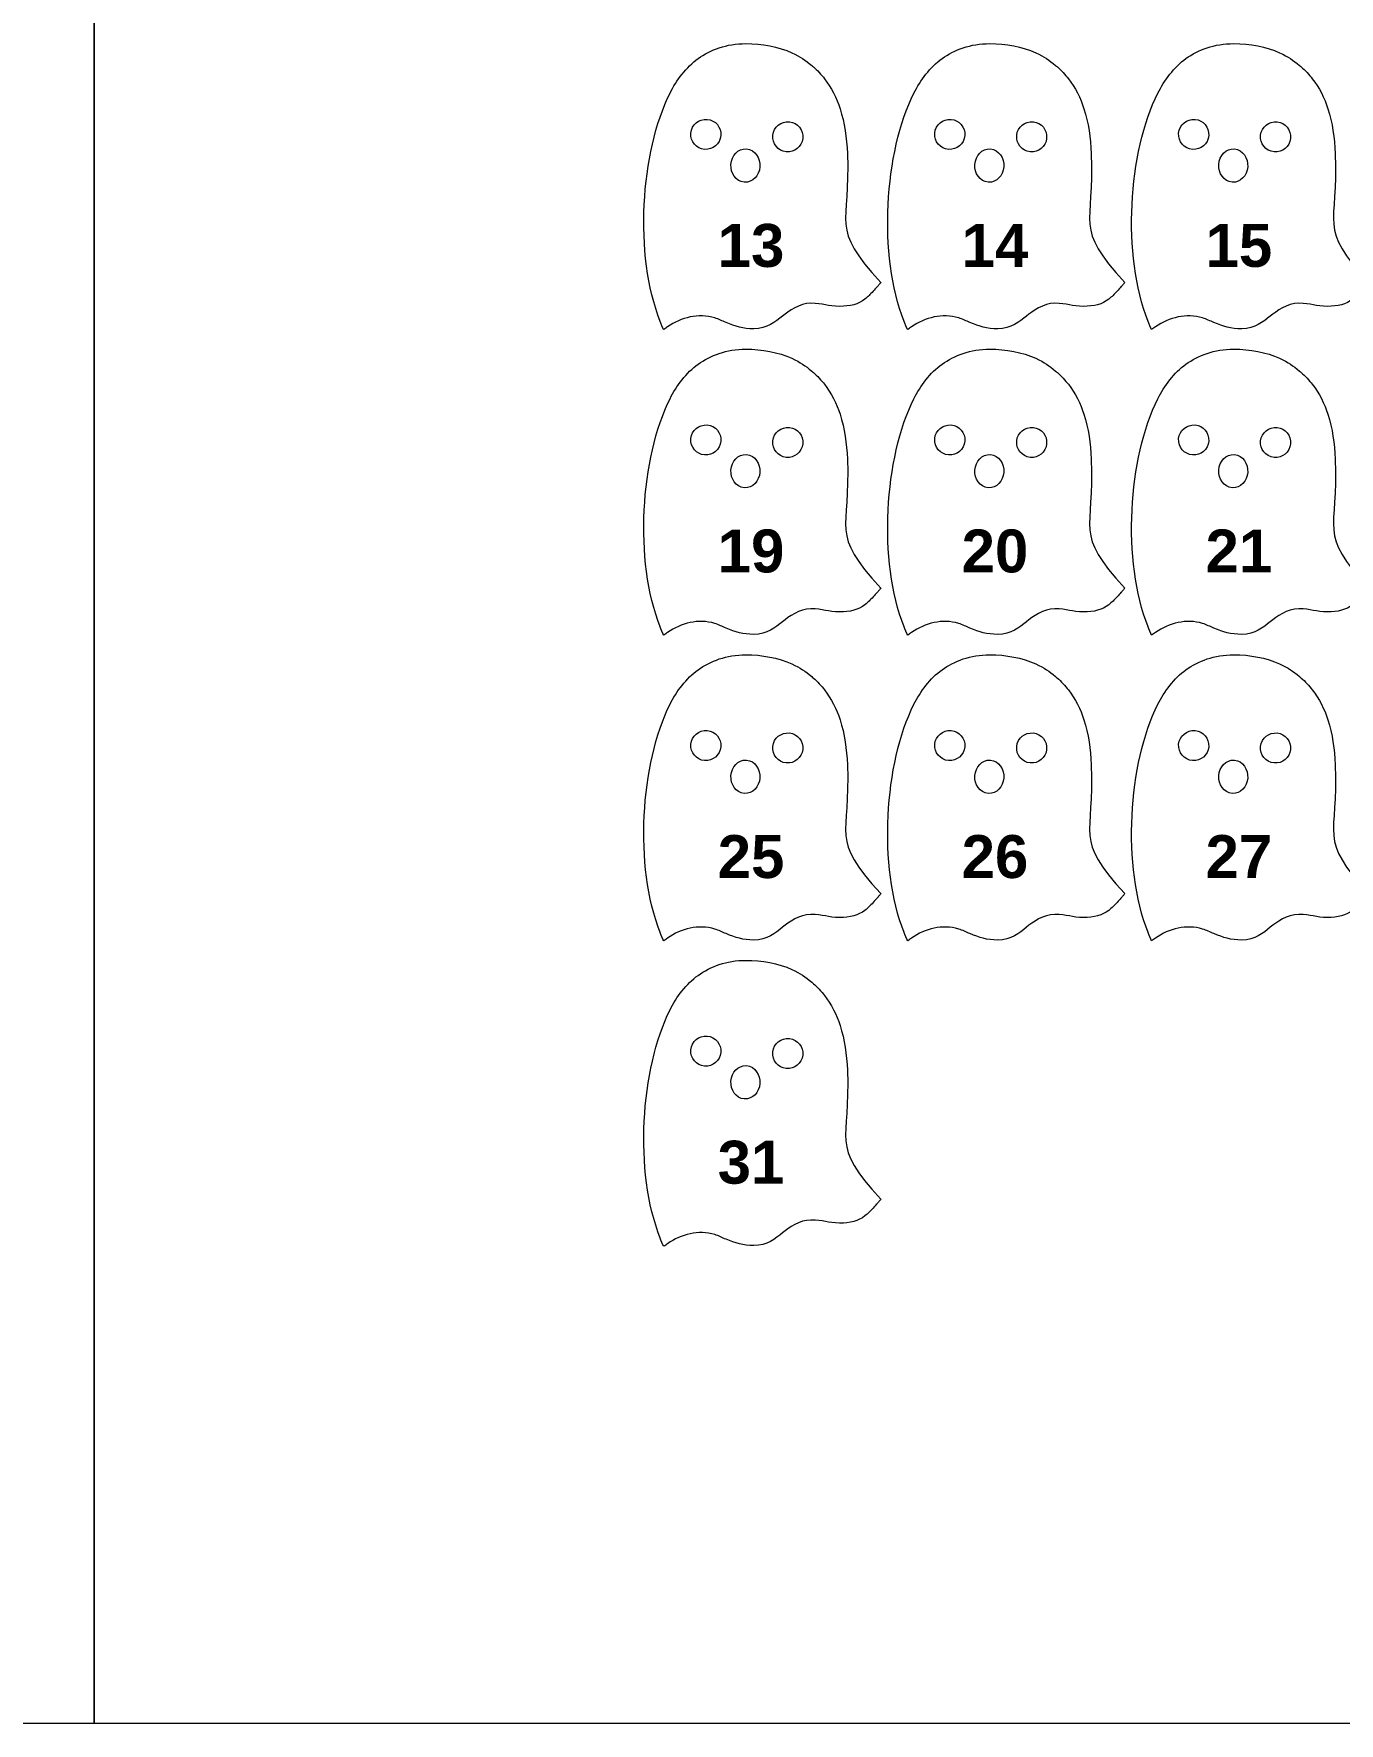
# Model space of a CAD drawing. Header units: millimetres. Extents: x -1046 to 698, y 452 to 943.
# Drawn here: x 340.7 to 516.2, y 452.1 to 679.1 of the extents above; entities that cross this region are included whole.
import ezdxf

# ---------------------------------------------------------------- set-up
doc = ezdxf.new("R2010")
doc.units = ezdxf.units.MM
doc.header["$MEASUREMENT"] = 0
doc.layers.add('Camada 1', color=7, linetype='Continuous')
doc.styles.add('0', font='arialbd.ttf', dxfattribs={"height": 1})

msp = doc.modelspace()

# ---------------------------------------------------------------- linework, layer by layer
at = {"layer": 'Camada 1', "color": 142, "lineweight": 20}
for points in [[(0, 452.12), (348.8268, 452.12), (348.8268, 833.12), (0, 833.12), (0, 452.12)], [(348.8268, 452.12), (697.6536, 452.12), (697.6536, 833.12), (348.8268, 833.12), (348.8268, 452.12)]]:
    msp.add_lwpolyline(points, close=True, dxfattribs=at)
at = {"layer": 'Camada 1', "color": 250, "lineweight": 9}
for points, knots in [([(424.9011, 640.491), (424.9939, 640.2563), (425.2682, 639.5442), (425.3871, 639.3932), (425.3871, 639.3932), (425.4835, 639.4406), (425.5435, 639.5011), (425.6379, 639.5674), (425.6379, 639.5674), (425.7252, 639.6284), (425.8039, 639.686), (425.8969, 639.7496), (425.8969, 639.7496), (427.7401, 641.0127), (430.0219, 641.6435), (432.2409, 640.9627), (432.2409, 640.9627), (432.7647, 640.802), (433.2489, 640.5412), (433.7459, 640.3437), (433.7459, 640.3437), (435.0417, 639.8287), (435.9948, 639.4885), (437.4961, 639.4885), (437.4961, 639.4885), (439.2522, 639.4885), (440.3878, 640.439), (441.3304, 641.1971), (441.3304, 641.1971), (442.1696, 641.8719), (443.5892, 642.9289), (445.164, 642.9289), (445.164, 642.9289), (446.7726, 642.9289), (447.4672, 642.5096), (448.9981, 642.5096), (448.9981, 642.5096), (450.4005, 642.5096), (451.5412, 642.7904), (452.4036, 643.475), (452.4036, 643.475), (452.6217, 643.6482), (452.7871, 643.8049), (452.9779, 643.9764), (452.9779, 643.9764), (453.2573, 644.2277), (453.7719, 644.8246), (454.0456, 645.1149), (454.0456, 645.1149), (454.1241, 645.1981), (454.2279, 645.3218), (454.2989, 645.4144), (454.2989, 645.4144), (454.3856, 645.5277), (454.4761, 645.5986), (454.5548, 645.7224), (454.5548, 645.7224), (447.5673, 653.2834), (450.5187, 653.261), (450.0509, 663.048), (450.0509, 663.048), (449.9499, 665.1622), (449.6828, 667.1646), (449.0742, 669.0725), (449.0742, 669.0725), (448.6283, 670.4709), (447.8828, 671.9683), (446.9775, 673.1002), (446.9775, 673.1002), (446.5967, 673.5763), (445.9527, 674.316), (445.4972, 674.682), (445.4972, 674.682), (445.4138, 674.749), (445.3458, 674.818), (445.2605, 674.887), (445.2605, 674.887), (444.3502, 675.6241), (443.794, 676.0379), (442.5855, 676.5974), (442.5855, 676.5974), (440.8032, 677.4226), (438.5683, 677.8201), (436.403, 677.8201), (436.403, 677.8201), (433.7905, 677.8201), (431.6676, 676.9866), (429.9941, 675.8029), (429.9941, 675.8029), (428.4169, 674.6874), (427.0745, 672.8677), (426.2192, 671.1651), (426.2192, 671.1651), (422.2538, 663.2717), (421.3825, 649.3962), (424.9011, 640.491)], [0, 0, 0, 0, 0.04, 0.04, 0.04, 0.04, 0.08, 0.08, 0.08, 0.08, 0.12, 0.12, 0.12, 0.12, 0.16, 0.16, 0.16, 0.16, 0.2, 0.2, 0.2, 0.2, 0.24, 0.24, 0.24, 0.24, 0.28, 0.28, 0.28, 0.28, 0.32, 0.32, 0.32, 0.32, 0.36, 0.36, 0.36, 0.36, 0.4, 0.4, 0.4, 0.4, 0.44, 0.44, 0.44, 0.44, 0.48, 0.48, 0.48, 0.48, 0.52, 0.52, 0.52, 0.52, 0.56, 0.56, 0.56, 0.56, 0.6, 0.6, 0.6, 0.6, 0.64, 0.64, 0.64, 0.64, 0.68, 0.68, 0.68, 0.68, 0.72, 0.72, 0.72, 0.72, 0.76, 0.76, 0.76, 0.76, 0.8, 0.8, 0.8, 0.8, 0.84, 0.84, 0.84, 0.84, 0.88, 0.88, 0.88, 0.88, 0.92, 0.92, 0.92, 0.92, 1, 1, 1, 1]), ([(457.6808, 640.491), (457.7736, 640.2563), (458.0479, 639.5442), (458.1668, 639.3932), (458.1668, 639.3932), (458.2632, 639.4406), (458.3232, 639.5011), (458.4176, 639.5674), (458.4176, 639.5674), (458.5049, 639.6284), (458.5836, 639.686), (458.6766, 639.7496), (458.6766, 639.7496), (460.5198, 641.0127), (462.8016, 641.6435), (465.0206, 640.9627), (465.0206, 640.9627), (465.5444, 640.802), (466.0286, 640.5412), (466.5256, 640.3437), (466.5256, 640.3437), (467.8214, 639.8287), (468.7745, 639.4885), (470.2758, 639.4885), (470.2758, 639.4885), (472.0319, 639.4885), (473.1675, 640.439), (474.1101, 641.1971), (474.1101, 641.1971), (474.9493, 641.8719), (476.3689, 642.9289), (477.9437, 642.9289), (477.9437, 642.9289), (479.5523, 642.9289), (480.2469, 642.5096), (481.7778, 642.5096), (481.7778, 642.5096), (483.1802, 642.5096), (484.3209, 642.7904), (485.1833, 643.475), (485.1833, 643.475), (485.4014, 643.6482), (485.5668, 643.8049), (485.7576, 643.9764), (485.7576, 643.9764), (486.037, 644.2277), (486.5516, 644.8246), (486.8253, 645.1149), (486.8253, 645.1149), (486.9038, 645.1981), (487.0076, 645.3218), (487.0786, 645.4144), (487.0786, 645.4144), (487.1653, 645.5277), (487.2558, 645.5986), (487.3345, 645.7224), (487.3345, 645.7224), (480.347, 653.2834), (483.2984, 653.261), (482.8306, 663.048), (482.8306, 663.048), (482.7296, 665.1622), (482.4625, 667.1646), (481.8539, 669.0725), (481.8539, 669.0725), (481.408, 670.4709), (480.6625, 671.9683), (479.7572, 673.1002), (479.7572, 673.1002), (479.3764, 673.5763), (478.7324, 674.316), (478.2769, 674.682), (478.2769, 674.682), (478.1935, 674.749), (478.1255, 674.818), (478.0402, 674.887), (478.0402, 674.887), (477.1299, 675.6241), (476.5737, 676.0379), (475.3652, 676.5974), (475.3652, 676.5974), (473.5829, 677.4226), (471.348, 677.8201), (469.1827, 677.8201), (469.1827, 677.8201), (466.5702, 677.8201), (464.4473, 676.9866), (462.7738, 675.8029), (462.7738, 675.8029), (461.1966, 674.6874), (459.8542, 672.8677), (458.9989, 671.1651), (458.9989, 671.1651), (455.0335, 663.2717), (454.1622, 649.3962), (457.6808, 640.491)], [0, 0, 0, 0, 0.04, 0.04, 0.04, 0.04, 0.08, 0.08, 0.08, 0.08, 0.12, 0.12, 0.12, 0.12, 0.16, 0.16, 0.16, 0.16, 0.2, 0.2, 0.2, 0.2, 0.24, 0.24, 0.24, 0.24, 0.28, 0.28, 0.28, 0.28, 0.32, 0.32, 0.32, 0.32, 0.36, 0.36, 0.36, 0.36, 0.4, 0.4, 0.4, 0.4, 0.44, 0.44, 0.44, 0.44, 0.48, 0.48, 0.48, 0.48, 0.52, 0.52, 0.52, 0.52, 0.56, 0.56, 0.56, 0.56, 0.6, 0.6, 0.6, 0.6, 0.64, 0.64, 0.64, 0.64, 0.68, 0.68, 0.68, 0.68, 0.72, 0.72, 0.72, 0.72, 0.76, 0.76, 0.76, 0.76, 0.8, 0.8, 0.8, 0.8, 0.84, 0.84, 0.84, 0.84, 0.88, 0.88, 0.88, 0.88, 0.92, 0.92, 0.92, 0.92, 1, 1, 1, 1]), ([(490.4605, 640.491), (490.5533, 640.2563), (490.8276, 639.5442), (490.9465, 639.3932), (490.9465, 639.3932), (491.0429, 639.4406), (491.1029, 639.5011), (491.1973, 639.5674), (491.1973, 639.5674), (491.2846, 639.6284), (491.3633, 639.686), (491.4563, 639.7496), (491.4563, 639.7496), (493.2995, 641.0127), (495.5813, 641.6435), (497.8003, 640.9627), (497.8003, 640.9627), (498.3241, 640.802), (498.8083, 640.5412), (499.3053, 640.3437), (499.3053, 640.3437), (500.6011, 639.8287), (501.5542, 639.4885), (503.0555, 639.4885), (503.0555, 639.4885), (504.8116, 639.4885), (505.9472, 640.439), (506.8898, 641.1971), (506.8898, 641.1971), (507.729, 641.8719), (509.1486, 642.9289), (510.7234, 642.9289), (510.7234, 642.9289), (512.332, 642.9289), (513.0266, 642.5096), (514.5575, 642.5096), (514.5575, 642.5096), (515.9599, 642.5096), (517.1006, 642.7904), (517.963, 643.475), (517.963, 643.475), (518.1811, 643.6482), (518.3465, 643.8049), (518.5373, 643.9764), (518.5373, 643.9764), (518.8167, 644.2277), (519.3313, 644.8246), (519.605, 645.1149), (519.605, 645.1149), (519.6835, 645.1981), (519.7873, 645.3218), (519.8583, 645.4144), (519.8583, 645.4144), (519.945, 645.5277), (520.0355, 645.5986), (520.1142, 645.7224), (520.1142, 645.7224), (513.1267, 653.2834), (516.0781, 653.261), (515.6103, 663.048), (515.6103, 663.048), (515.5093, 665.1622), (515.2422, 667.1646), (514.6336, 669.0725), (514.6336, 669.0725), (514.1877, 670.4709), (513.4422, 671.9683), (512.5369, 673.1002), (512.5369, 673.1002), (512.1561, 673.5763), (511.5121, 674.316), (511.0566, 674.682), (511.0566, 674.682), (510.9732, 674.749), (510.9052, 674.818), (510.8199, 674.887), (510.8199, 674.887), (509.9096, 675.6241), (509.3534, 676.0379), (508.1449, 676.5974), (508.1449, 676.5974), (506.3626, 677.4226), (504.1277, 677.8201), (501.9624, 677.8201), (501.9624, 677.8201), (499.3499, 677.8201), (497.227, 676.9866), (495.5535, 675.8029), (495.5535, 675.8029), (493.9763, 674.6874), (492.6339, 672.8677), (491.7786, 671.1651), (491.7786, 671.1651), (487.8132, 663.2717), (486.9419, 649.3962), (490.4605, 640.491)], [0, 0, 0, 0, 0.04, 0.04, 0.04, 0.04, 0.08, 0.08, 0.08, 0.08, 0.12, 0.12, 0.12, 0.12, 0.16, 0.16, 0.16, 0.16, 0.2, 0.2, 0.2, 0.2, 0.24, 0.24, 0.24, 0.24, 0.28, 0.28, 0.28, 0.28, 0.32, 0.32, 0.32, 0.32, 0.36, 0.36, 0.36, 0.36, 0.4, 0.4, 0.4, 0.4, 0.44, 0.44, 0.44, 0.44, 0.48, 0.48, 0.48, 0.48, 0.52, 0.52, 0.52, 0.52, 0.56, 0.56, 0.56, 0.56, 0.6, 0.6, 0.6, 0.6, 0.64, 0.64, 0.64, 0.64, 0.68, 0.68, 0.68, 0.68, 0.72, 0.72, 0.72, 0.72, 0.76, 0.76, 0.76, 0.76, 0.8, 0.8, 0.8, 0.8, 0.84, 0.84, 0.84, 0.84, 0.88, 0.88, 0.88, 0.88, 0.92, 0.92, 0.92, 0.92, 1, 1, 1, 1]), ([(430.7949, 667.6292), (429.7546, 667.4908), (428.8651, 666.5802), (429.0283, 665.3583), (429.0283, 665.3583), (429.1652, 664.3331), (430.1117, 663.4571), (431.3021, 663.6195), (431.3021, 663.6195), (432.323, 663.7588), (433.1941, 664.6868), (433.039, 665.8901), (433.039, 665.8901), (432.9084, 666.9027), (431.9748, 667.7862), (430.7949, 667.6292)], [0, 0, 0, 0, 0.2, 0.2, 0.2, 0.2, 0.4, 0.4, 0.4, 0.4, 0.6, 0.6, 0.6, 0.6, 1, 1, 1, 1]), ([(463.5746, 667.6292), (462.5343, 667.4908), (461.6448, 666.5802), (461.808, 665.3583), (461.808, 665.3583), (461.9449, 664.3331), (462.8914, 663.4571), (464.0818, 663.6195), (464.0818, 663.6195), (465.1027, 663.7588), (465.9738, 664.6868), (465.8187, 665.8901), (465.8187, 665.8901), (465.6881, 666.9027), (464.7545, 667.7862), (463.5746, 667.6292)], [0, 0, 0, 0, 0.2, 0.2, 0.2, 0.2, 0.4, 0.4, 0.4, 0.4, 0.6, 0.6, 0.6, 0.6, 1, 1, 1, 1]), ([(496.3543, 667.6292), (495.314, 667.4908), (494.4245, 666.5802), (494.5877, 665.3583), (494.5877, 665.3583), (494.7246, 664.3331), (495.6711, 663.4571), (496.8615, 663.6195), (496.8615, 663.6195), (497.8824, 663.7588), (498.7535, 664.6868), (498.5984, 665.8901), (498.5984, 665.8901), (498.4678, 666.9027), (497.5342, 667.7862), (496.3543, 667.6292)], [0, 0, 0, 0, 0.2, 0.2, 0.2, 0.2, 0.4, 0.4, 0.4, 0.4, 0.6, 0.6, 0.6, 0.6, 1, 1, 1, 1]), ([(441.8393, 667.3063), (440.78, 667.1908), (439.9021, 666.2784), (440.0306, 665.0707), (440.0306, 665.0707), (440.1409, 664.0337), (441.078, 663.1561), (442.2674, 663.2863), (442.2674, 663.2863), (443.2935, 663.3985), (444.1811, 664.332), (444.052, 665.5131), (444.052, 665.5131), (443.9385, 666.5488), (443.01, 667.4338), (441.8393, 667.3063)], [0, 0, 0, 0, 0.2, 0.2, 0.2, 0.2, 0.4, 0.4, 0.4, 0.4, 0.6, 0.6, 0.6, 0.6, 1, 1, 1, 1]), ([(474.619, 667.3063), (473.5597, 667.1908), (472.6818, 666.2784), (472.8103, 665.0707), (472.8103, 665.0707), (472.9206, 664.0337), (473.8577, 663.1561), (475.0471, 663.2863), (475.0471, 663.2863), (476.0732, 663.3985), (476.9608, 664.332), (476.8317, 665.5131), (476.8317, 665.5131), (476.7182, 666.5488), (475.7897, 667.4338), (474.619, 667.3063)], [0, 0, 0, 0, 0.2, 0.2, 0.2, 0.2, 0.4, 0.4, 0.4, 0.4, 0.6, 0.6, 0.6, 0.6, 1, 1, 1, 1]), ([(507.3987, 667.3063), (506.3394, 667.1908), (505.4615, 666.2784), (505.59, 665.0707), (505.59, 665.0707), (505.7003, 664.0337), (506.6374, 663.1561), (507.8268, 663.2863), (507.8268, 663.2863), (508.8529, 663.3985), (509.7405, 664.332), (509.6114, 665.5131), (509.6114, 665.5131), (509.4979, 666.5488), (508.5694, 667.4338), (507.3987, 667.3063)], [0, 0, 0, 0, 0.2, 0.2, 0.2, 0.2, 0.4, 0.4, 0.4, 0.4, 0.6, 0.6, 0.6, 0.6, 1, 1, 1, 1]), ([(436.0642, 663.6416), (435.038, 663.4481), (434.281, 662.3811), (434.4235, 661.1184), (434.4235, 661.1184), (434.5446, 660.0467), (435.4221, 659.0014), (436.6456, 659.219), (436.6456, 659.219), (437.6558, 659.3987), (438.4103, 660.4776), (438.2836, 661.7066), (438.2836, 661.7066), (438.1732, 662.7767), (437.3033, 663.8752), (436.0642, 663.6416)], [0, 0, 0, 0, 0.2, 0.2, 0.2, 0.2, 0.4, 0.4, 0.4, 0.4, 0.6, 0.6, 0.6, 0.6, 1, 1, 1, 1]), ([(468.8439, 663.6416), (467.8177, 663.4481), (467.0607, 662.3811), (467.2032, 661.1184), (467.2032, 661.1184), (467.3243, 660.0467), (468.2018, 659.0014), (469.4253, 659.219), (469.4253, 659.219), (470.4355, 659.3987), (471.19, 660.4776), (471.0633, 661.7066), (471.0633, 661.7066), (470.9529, 662.7767), (470.083, 663.8752), (468.8439, 663.6416)], [0, 0, 0, 0, 0.2, 0.2, 0.2, 0.2, 0.4, 0.4, 0.4, 0.4, 0.6, 0.6, 0.6, 0.6, 1, 1, 1, 1]), ([(501.6236, 663.6416), (500.5974, 663.4481), (499.8404, 662.3811), (499.9829, 661.1184), (499.9829, 661.1184), (500.104, 660.0467), (500.9815, 659.0014), (502.205, 659.219), (502.205, 659.219), (503.2152, 659.3987), (503.9697, 660.4776), (503.843, 661.7066), (503.843, 661.7066), (503.7326, 662.7767), (502.8627, 663.8752), (501.6236, 663.6416)], [0, 0, 0, 0, 0.2, 0.2, 0.2, 0.2, 0.4, 0.4, 0.4, 0.4, 0.6, 0.6, 0.6, 0.6, 1, 1, 1, 1]), ([(424.9011, 599.4276), (424.9939, 599.1929), (425.2682, 598.4808), (425.3871, 598.3298), (425.3871, 598.3298), (425.4835, 598.3772), (425.5435, 598.4377), (425.6379, 598.504), (425.6379, 598.504), (425.7252, 598.565), (425.8039, 598.6226), (425.8969, 598.6862), (425.8969, 598.6862), (427.7401, 599.9493), (430.0219, 600.5801), (432.2409, 599.8993), (432.2409, 599.8993), (432.7647, 599.7386), (433.2489, 599.4778), (433.7459, 599.2803), (433.7459, 599.2803), (435.0417, 598.7653), (435.9948, 598.4251), (437.4961, 598.4251), (437.4961, 598.4251), (439.2522, 598.4251), (440.3878, 599.3756), (441.3304, 600.1337), (441.3304, 600.1337), (442.1696, 600.8085), (443.5892, 601.8655), (445.164, 601.8655), (445.164, 601.8655), (446.7726, 601.8655), (447.4672, 601.4462), (448.9981, 601.4462), (448.9981, 601.4462), (450.4005, 601.4462), (451.5412, 601.727), (452.4036, 602.4116), (452.4036, 602.4116), (452.6217, 602.5848), (452.7871, 602.7415), (452.9779, 602.913), (452.9779, 602.913), (453.2573, 603.1643), (453.7719, 603.7612), (454.0456, 604.0515), (454.0456, 604.0515), (454.1241, 604.1347), (454.2279, 604.2584), (454.2989, 604.351), (454.2989, 604.351), (454.3856, 604.4643), (454.4761, 604.5352), (454.5548, 604.659), (454.5548, 604.659), (447.5673, 612.22), (450.5187, 612.1976), (450.0509, 621.9846), (450.0509, 621.9846), (449.9499, 624.0988), (449.6828, 626.1012), (449.0742, 628.0091), (449.0742, 628.0091), (448.6283, 629.4075), (447.8828, 630.9049), (446.9775, 632.0368), (446.9775, 632.0368), (446.5967, 632.5129), (445.9527, 633.2526), (445.4972, 633.6186), (445.4972, 633.6186), (445.4138, 633.6856), (445.3458, 633.7546), (445.2605, 633.8236), (445.2605, 633.8236), (444.3502, 634.5607), (443.794, 634.9745), (442.5855, 635.534), (442.5855, 635.534), (440.8032, 636.3592), (438.5683, 636.7567), (436.403, 636.7567), (436.403, 636.7567), (433.7905, 636.7567), (431.6676, 635.9232), (429.9941, 634.7395), (429.9941, 634.7395), (428.4169, 633.624), (427.0745, 631.8043), (426.2192, 630.1017), (426.2192, 630.1017), (422.2538, 622.2083), (421.3825, 608.3328), (424.9011, 599.4276)], [0, 0, 0, 0, 0.04, 0.04, 0.04, 0.04, 0.08, 0.08, 0.08, 0.08, 0.12, 0.12, 0.12, 0.12, 0.16, 0.16, 0.16, 0.16, 0.2, 0.2, 0.2, 0.2, 0.24, 0.24, 0.24, 0.24, 0.28, 0.28, 0.28, 0.28, 0.32, 0.32, 0.32, 0.32, 0.36, 0.36, 0.36, 0.36, 0.4, 0.4, 0.4, 0.4, 0.44, 0.44, 0.44, 0.44, 0.48, 0.48, 0.48, 0.48, 0.52, 0.52, 0.52, 0.52, 0.56, 0.56, 0.56, 0.56, 0.6, 0.6, 0.6, 0.6, 0.64, 0.64, 0.64, 0.64, 0.68, 0.68, 0.68, 0.68, 0.72, 0.72, 0.72, 0.72, 0.76, 0.76, 0.76, 0.76, 0.8, 0.8, 0.8, 0.8, 0.84, 0.84, 0.84, 0.84, 0.88, 0.88, 0.88, 0.88, 0.92, 0.92, 0.92, 0.92, 1, 1, 1, 1]), ([(457.6808, 599.4276), (457.7736, 599.1929), (458.0479, 598.4808), (458.1668, 598.3298), (458.1668, 598.3298), (458.2632, 598.3772), (458.3232, 598.4377), (458.4176, 598.504), (458.4176, 598.504), (458.5049, 598.565), (458.5836, 598.6226), (458.6766, 598.6862), (458.6766, 598.6862), (460.5198, 599.9493), (462.8016, 600.5801), (465.0206, 599.8993), (465.0206, 599.8993), (465.5444, 599.7386), (466.0286, 599.4778), (466.5256, 599.2803), (466.5256, 599.2803), (467.8214, 598.7653), (468.7745, 598.4251), (470.2758, 598.4251), (470.2758, 598.4251), (472.0319, 598.4251), (473.1675, 599.3756), (474.1101, 600.1337), (474.1101, 600.1337), (474.9493, 600.8085), (476.3689, 601.8655), (477.9437, 601.8655), (477.9437, 601.8655), (479.5523, 601.8655), (480.2469, 601.4462), (481.7778, 601.4462), (481.7778, 601.4462), (483.1802, 601.4462), (484.3209, 601.727), (485.1833, 602.4116), (485.1833, 602.4116), (485.4014, 602.5848), (485.5668, 602.7415), (485.7576, 602.913), (485.7576, 602.913), (486.037, 603.1643), (486.5516, 603.7612), (486.8253, 604.0515), (486.8253, 604.0515), (486.9038, 604.1347), (487.0076, 604.2584), (487.0786, 604.351), (487.0786, 604.351), (487.1653, 604.4643), (487.2558, 604.5352), (487.3345, 604.659), (487.3345, 604.659), (480.347, 612.22), (483.2984, 612.1976), (482.8306, 621.9846), (482.8306, 621.9846), (482.7296, 624.0988), (482.4625, 626.1012), (481.8539, 628.0091), (481.8539, 628.0091), (481.408, 629.4075), (480.6625, 630.9049), (479.7572, 632.0368), (479.7572, 632.0368), (479.3764, 632.5129), (478.7324, 633.2526), (478.2769, 633.6186), (478.2769, 633.6186), (478.1935, 633.6856), (478.1255, 633.7546), (478.0402, 633.8236), (478.0402, 633.8236), (477.1299, 634.5607), (476.5737, 634.9745), (475.3652, 635.534), (475.3652, 635.534), (473.5829, 636.3592), (471.348, 636.7567), (469.1827, 636.7567), (469.1827, 636.7567), (466.5702, 636.7567), (464.4473, 635.9232), (462.7738, 634.7395), (462.7738, 634.7395), (461.1966, 633.624), (459.8542, 631.8043), (458.9989, 630.1017), (458.9989, 630.1017), (455.0335, 622.2083), (454.1622, 608.3328), (457.6808, 599.4276)], [0, 0, 0, 0, 0.04, 0.04, 0.04, 0.04, 0.08, 0.08, 0.08, 0.08, 0.12, 0.12, 0.12, 0.12, 0.16, 0.16, 0.16, 0.16, 0.2, 0.2, 0.2, 0.2, 0.24, 0.24, 0.24, 0.24, 0.28, 0.28, 0.28, 0.28, 0.32, 0.32, 0.32, 0.32, 0.36, 0.36, 0.36, 0.36, 0.4, 0.4, 0.4, 0.4, 0.44, 0.44, 0.44, 0.44, 0.48, 0.48, 0.48, 0.48, 0.52, 0.52, 0.52, 0.52, 0.56, 0.56, 0.56, 0.56, 0.6, 0.6, 0.6, 0.6, 0.64, 0.64, 0.64, 0.64, 0.68, 0.68, 0.68, 0.68, 0.72, 0.72, 0.72, 0.72, 0.76, 0.76, 0.76, 0.76, 0.8, 0.8, 0.8, 0.8, 0.84, 0.84, 0.84, 0.84, 0.88, 0.88, 0.88, 0.88, 0.92, 0.92, 0.92, 0.92, 1, 1, 1, 1]), ([(490.4605, 599.4276), (490.5533, 599.1929), (490.8276, 598.4808), (490.9465, 598.3298), (490.9465, 598.3298), (491.0429, 598.3772), (491.1029, 598.4377), (491.1973, 598.504), (491.1973, 598.504), (491.2846, 598.565), (491.3633, 598.6226), (491.4563, 598.6862), (491.4563, 598.6862), (493.2995, 599.9493), (495.5813, 600.5801), (497.8003, 599.8993), (497.8003, 599.8993), (498.3241, 599.7386), (498.8083, 599.4778), (499.3053, 599.2803), (499.3053, 599.2803), (500.6011, 598.7653), (501.5542, 598.4251), (503.0555, 598.4251), (503.0555, 598.4251), (504.8116, 598.4251), (505.9472, 599.3756), (506.8898, 600.1337), (506.8898, 600.1337), (507.729, 600.8085), (509.1486, 601.8655), (510.7234, 601.8655), (510.7234, 601.8655), (512.332, 601.8655), (513.0266, 601.4462), (514.5575, 601.4462), (514.5575, 601.4462), (515.9599, 601.4462), (517.1006, 601.727), (517.963, 602.4116), (517.963, 602.4116), (518.1811, 602.5848), (518.3465, 602.7415), (518.5373, 602.913), (518.5373, 602.913), (518.8167, 603.1643), (519.3313, 603.7612), (519.605, 604.0515), (519.605, 604.0515), (519.6835, 604.1347), (519.7873, 604.2584), (519.8583, 604.351), (519.8583, 604.351), (519.945, 604.4643), (520.0355, 604.5352), (520.1142, 604.659), (520.1142, 604.659), (513.1267, 612.22), (516.0781, 612.1976), (515.6103, 621.9846), (515.6103, 621.9846), (515.5093, 624.0988), (515.2422, 626.1012), (514.6336, 628.0091), (514.6336, 628.0091), (514.1877, 629.4075), (513.4422, 630.9049), (512.5369, 632.0368), (512.5369, 632.0368), (512.1561, 632.5129), (511.5121, 633.2526), (511.0566, 633.6186), (511.0566, 633.6186), (510.9732, 633.6856), (510.9052, 633.7546), (510.8199, 633.8236), (510.8199, 633.8236), (509.9096, 634.5607), (509.3534, 634.9745), (508.1449, 635.534), (508.1449, 635.534), (506.3626, 636.3592), (504.1277, 636.7567), (501.9624, 636.7567), (501.9624, 636.7567), (499.3499, 636.7567), (497.227, 635.9232), (495.5535, 634.7395), (495.5535, 634.7395), (493.9763, 633.624), (492.6339, 631.8043), (491.7786, 630.1017), (491.7786, 630.1017), (487.8132, 622.2083), (486.9419, 608.3328), (490.4605, 599.4276)], [0, 0, 0, 0, 0.04, 0.04, 0.04, 0.04, 0.08, 0.08, 0.08, 0.08, 0.12, 0.12, 0.12, 0.12, 0.16, 0.16, 0.16, 0.16, 0.2, 0.2, 0.2, 0.2, 0.24, 0.24, 0.24, 0.24, 0.28, 0.28, 0.28, 0.28, 0.32, 0.32, 0.32, 0.32, 0.36, 0.36, 0.36, 0.36, 0.4, 0.4, 0.4, 0.4, 0.44, 0.44, 0.44, 0.44, 0.48, 0.48, 0.48, 0.48, 0.52, 0.52, 0.52, 0.52, 0.56, 0.56, 0.56, 0.56, 0.6, 0.6, 0.6, 0.6, 0.64, 0.64, 0.64, 0.64, 0.68, 0.68, 0.68, 0.68, 0.72, 0.72, 0.72, 0.72, 0.76, 0.76, 0.76, 0.76, 0.8, 0.8, 0.8, 0.8, 0.84, 0.84, 0.84, 0.84, 0.88, 0.88, 0.88, 0.88, 0.92, 0.92, 0.92, 0.92, 1, 1, 1, 1]), ([(430.7949, 626.5658), (429.7546, 626.4274), (428.8651, 625.5168), (429.0283, 624.2949), (429.0283, 624.2949), (429.1652, 623.2697), (430.1117, 622.3937), (431.3021, 622.5561), (431.3021, 622.5561), (432.323, 622.6954), (433.1941, 623.6234), (433.039, 624.8267), (433.039, 624.8267), (432.9084, 625.8393), (431.9748, 626.7228), (430.7949, 626.5658)], [0, 0, 0, 0, 0.2, 0.2, 0.2, 0.2, 0.4, 0.4, 0.4, 0.4, 0.6, 0.6, 0.6, 0.6, 1, 1, 1, 1]), ([(463.5746, 626.5658), (462.5343, 626.4274), (461.6448, 625.5168), (461.808, 624.2949), (461.808, 624.2949), (461.9449, 623.2697), (462.8914, 622.3937), (464.0818, 622.5561), (464.0818, 622.5561), (465.1027, 622.6954), (465.9738, 623.6234), (465.8187, 624.8267), (465.8187, 624.8267), (465.6881, 625.8393), (464.7545, 626.7228), (463.5746, 626.5658)], [0, 0, 0, 0, 0.2, 0.2, 0.2, 0.2, 0.4, 0.4, 0.4, 0.4, 0.6, 0.6, 0.6, 0.6, 1, 1, 1, 1]), ([(496.3543, 626.5658), (495.314, 626.4274), (494.4245, 625.5168), (494.5877, 624.2949), (494.5877, 624.2949), (494.7246, 623.2697), (495.6711, 622.3937), (496.8615, 622.5561), (496.8615, 622.5561), (497.8824, 622.6954), (498.7535, 623.6234), (498.5984, 624.8267), (498.5984, 624.8267), (498.4678, 625.8393), (497.5342, 626.7228), (496.3543, 626.5658)], [0, 0, 0, 0, 0.2, 0.2, 0.2, 0.2, 0.4, 0.4, 0.4, 0.4, 0.6, 0.6, 0.6, 0.6, 1, 1, 1, 1]), ([(441.8393, 626.2429), (440.78, 626.1274), (439.9021, 625.215), (440.0306, 624.0073), (440.0306, 624.0073), (440.1409, 622.9703), (441.078, 622.0927), (442.2674, 622.2229), (442.2674, 622.2229), (443.2935, 622.3351), (444.1811, 623.2686), (444.052, 624.4497), (444.052, 624.4497), (443.9385, 625.4854), (443.01, 626.3704), (441.8393, 626.2429)], [0, 0, 0, 0, 0.2, 0.2, 0.2, 0.2, 0.4, 0.4, 0.4, 0.4, 0.6, 0.6, 0.6, 0.6, 1, 1, 1, 1]), ([(474.619, 626.2429), (473.5597, 626.1274), (472.6818, 625.215), (472.8103, 624.0073), (472.8103, 624.0073), (472.9206, 622.9703), (473.8577, 622.0927), (475.0471, 622.2229), (475.0471, 622.2229), (476.0732, 622.3351), (476.9608, 623.2686), (476.8317, 624.4497), (476.8317, 624.4497), (476.7182, 625.4854), (475.7897, 626.3704), (474.619, 626.2429)], [0, 0, 0, 0, 0.2, 0.2, 0.2, 0.2, 0.4, 0.4, 0.4, 0.4, 0.6, 0.6, 0.6, 0.6, 1, 1, 1, 1]), ([(507.3987, 626.2429), (506.3394, 626.1274), (505.4615, 625.215), (505.59, 624.0073), (505.59, 624.0073), (505.7003, 622.9703), (506.6374, 622.0927), (507.8268, 622.2229), (507.8268, 622.2229), (508.8529, 622.3351), (509.7405, 623.2686), (509.6114, 624.4497), (509.6114, 624.4497), (509.4979, 625.4854), (508.5694, 626.3704), (507.3987, 626.2429)], [0, 0, 0, 0, 0.2, 0.2, 0.2, 0.2, 0.4, 0.4, 0.4, 0.4, 0.6, 0.6, 0.6, 0.6, 1, 1, 1, 1]), ([(436.0642, 622.5782), (435.038, 622.3847), (434.281, 621.3177), (434.4235, 620.055), (434.4235, 620.055), (434.5446, 618.9833), (435.4221, 617.938), (436.6456, 618.1556), (436.6456, 618.1556), (437.6558, 618.3353), (438.4103, 619.4142), (438.2836, 620.6432), (438.2836, 620.6432), (438.1732, 621.7133), (437.3033, 622.8118), (436.0642, 622.5782)], [0, 0, 0, 0, 0.2, 0.2, 0.2, 0.2, 0.4, 0.4, 0.4, 0.4, 0.6, 0.6, 0.6, 0.6, 1, 1, 1, 1]), ([(468.8439, 622.5782), (467.8177, 622.3847), (467.0607, 621.3177), (467.2032, 620.055), (467.2032, 620.055), (467.3243, 618.9833), (468.2018, 617.938), (469.4253, 618.1556), (469.4253, 618.1556), (470.4355, 618.3353), (471.19, 619.4142), (471.0633, 620.6432), (471.0633, 620.6432), (470.9529, 621.7133), (470.083, 622.8118), (468.8439, 622.5782)], [0, 0, 0, 0, 0.2, 0.2, 0.2, 0.2, 0.4, 0.4, 0.4, 0.4, 0.6, 0.6, 0.6, 0.6, 1, 1, 1, 1]), ([(501.6236, 622.5782), (500.5974, 622.3847), (499.8404, 621.3177), (499.9829, 620.055), (499.9829, 620.055), (500.104, 618.9833), (500.9815, 617.938), (502.205, 618.1556), (502.205, 618.1556), (503.2152, 618.3353), (503.9697, 619.4142), (503.843, 620.6432), (503.843, 620.6432), (503.7326, 621.7133), (502.8627, 622.8118), (501.6236, 622.5782)], [0, 0, 0, 0, 0.2, 0.2, 0.2, 0.2, 0.4, 0.4, 0.4, 0.4, 0.6, 0.6, 0.6, 0.6, 1, 1, 1, 1]), ([(424.9011, 558.3642), (424.9939, 558.1295), (425.2682, 557.4174), (425.3871, 557.2664), (425.3871, 557.2664), (425.4835, 557.3138), (425.5435, 557.3743), (425.6379, 557.4406), (425.6379, 557.4406), (425.7252, 557.5016), (425.8039, 557.5592), (425.8969, 557.6228), (425.8969, 557.6228), (427.7401, 558.8859), (430.0219, 559.5167), (432.2409, 558.8359), (432.2409, 558.8359), (432.7647, 558.6752), (433.2489, 558.4144), (433.7459, 558.2169), (433.7459, 558.2169), (435.0417, 557.7019), (435.9948, 557.3617), (437.4961, 557.3617), (437.4961, 557.3617), (439.2522, 557.3617), (440.3878, 558.3122), (441.3304, 559.0703), (441.3304, 559.0703), (442.1696, 559.7451), (443.5892, 560.8021), (445.164, 560.8021), (445.164, 560.8021), (446.7726, 560.8021), (447.4672, 560.3828), (448.9981, 560.3828), (448.9981, 560.3828), (450.4005, 560.3828), (451.5412, 560.6636), (452.4036, 561.3482), (452.4036, 561.3482), (452.6217, 561.5214), (452.7871, 561.6781), (452.9779, 561.8496), (452.9779, 561.8496), (453.2573, 562.1009), (453.7719, 562.6978), (454.0456, 562.9881), (454.0456, 562.9881), (454.1241, 563.0713), (454.2279, 563.195), (454.2989, 563.2876), (454.2989, 563.2876), (454.3856, 563.4009), (454.4761, 563.4718), (454.5548, 563.5956), (454.5548, 563.5956), (447.5673, 571.1566), (450.5187, 571.1342), (450.0509, 580.9212), (450.0509, 580.9212), (449.9499, 583.0354), (449.6828, 585.0378), (449.0742, 586.9457), (449.0742, 586.9457), (448.6283, 588.3441), (447.8828, 589.8415), (446.9775, 590.9734), (446.9775, 590.9734), (446.5967, 591.4495), (445.9527, 592.1892), (445.4972, 592.5552), (445.4972, 592.5552), (445.4138, 592.6222), (445.3458, 592.6912), (445.2605, 592.7602), (445.2605, 592.7602), (444.3502, 593.4973), (443.794, 593.9111), (442.5855, 594.4706), (442.5855, 594.4706), (440.8032, 595.2958), (438.5683, 595.6933), (436.403, 595.6933), (436.403, 595.6933), (433.7905, 595.6933), (431.6676, 594.8598), (429.9941, 593.6761), (429.9941, 593.6761), (428.4169, 592.5606), (427.0745, 590.7409), (426.2192, 589.0383), (426.2192, 589.0383), (422.2538, 581.1449), (421.3825, 567.2694), (424.9011, 558.3642)], [0, 0, 0, 0, 0.04, 0.04, 0.04, 0.04, 0.08, 0.08, 0.08, 0.08, 0.12, 0.12, 0.12, 0.12, 0.16, 0.16, 0.16, 0.16, 0.2, 0.2, 0.2, 0.2, 0.24, 0.24, 0.24, 0.24, 0.28, 0.28, 0.28, 0.28, 0.32, 0.32, 0.32, 0.32, 0.36, 0.36, 0.36, 0.36, 0.4, 0.4, 0.4, 0.4, 0.44, 0.44, 0.44, 0.44, 0.48, 0.48, 0.48, 0.48, 0.52, 0.52, 0.52, 0.52, 0.56, 0.56, 0.56, 0.56, 0.6, 0.6, 0.6, 0.6, 0.64, 0.64, 0.64, 0.64, 0.68, 0.68, 0.68, 0.68, 0.72, 0.72, 0.72, 0.72, 0.76, 0.76, 0.76, 0.76, 0.8, 0.8, 0.8, 0.8, 0.84, 0.84, 0.84, 0.84, 0.88, 0.88, 0.88, 0.88, 0.92, 0.92, 0.92, 0.92, 1, 1, 1, 1]), ([(457.6808, 558.3642), (457.7736, 558.1295), (458.0479, 557.4174), (458.1668, 557.2664), (458.1668, 557.2664), (458.2632, 557.3138), (458.3232, 557.3743), (458.4176, 557.4406), (458.4176, 557.4406), (458.5049, 557.5016), (458.5836, 557.5592), (458.6766, 557.6228), (458.6766, 557.6228), (460.5198, 558.8859), (462.8016, 559.5167), (465.0206, 558.8359), (465.0206, 558.8359), (465.5444, 558.6752), (466.0286, 558.4144), (466.5256, 558.2169), (466.5256, 558.2169), (467.8214, 557.7019), (468.7745, 557.3617), (470.2758, 557.3617), (470.2758, 557.3617), (472.0319, 557.3617), (473.1675, 558.3122), (474.1101, 559.0703), (474.1101, 559.0703), (474.9493, 559.7451), (476.3689, 560.8021), (477.9437, 560.8021), (477.9437, 560.8021), (479.5523, 560.8021), (480.2469, 560.3828), (481.7778, 560.3828), (481.7778, 560.3828), (483.1802, 560.3828), (484.3209, 560.6636), (485.1833, 561.3482), (485.1833, 561.3482), (485.4014, 561.5214), (485.5668, 561.6781), (485.7576, 561.8496), (485.7576, 561.8496), (486.037, 562.1009), (486.5516, 562.6978), (486.8253, 562.9881), (486.8253, 562.9881), (486.9038, 563.0713), (487.0076, 563.195), (487.0786, 563.2876), (487.0786, 563.2876), (487.1653, 563.4009), (487.2558, 563.4718), (487.3345, 563.5956), (487.3345, 563.5956), (480.347, 571.1566), (483.2984, 571.1342), (482.8306, 580.9212), (482.8306, 580.9212), (482.7296, 583.0354), (482.4625, 585.0378), (481.8539, 586.9457), (481.8539, 586.9457), (481.408, 588.3441), (480.6625, 589.8415), (479.7572, 590.9734), (479.7572, 590.9734), (479.3764, 591.4495), (478.7324, 592.1892), (478.2769, 592.5552), (478.2769, 592.5552), (478.1935, 592.6222), (478.1255, 592.6912), (478.0402, 592.7602), (478.0402, 592.7602), (477.1299, 593.4973), (476.5737, 593.9111), (475.3652, 594.4706), (475.3652, 594.4706), (473.5829, 595.2958), (471.348, 595.6933), (469.1827, 595.6933), (469.1827, 595.6933), (466.5702, 595.6933), (464.4473, 594.8598), (462.7738, 593.6761), (462.7738, 593.6761), (461.1966, 592.5606), (459.8542, 590.7409), (458.9989, 589.0383), (458.9989, 589.0383), (455.0335, 581.1449), (454.1622, 567.2694), (457.6808, 558.3642)], [0, 0, 0, 0, 0.04, 0.04, 0.04, 0.04, 0.08, 0.08, 0.08, 0.08, 0.12, 0.12, 0.12, 0.12, 0.16, 0.16, 0.16, 0.16, 0.2, 0.2, 0.2, 0.2, 0.24, 0.24, 0.24, 0.24, 0.28, 0.28, 0.28, 0.28, 0.32, 0.32, 0.32, 0.32, 0.36, 0.36, 0.36, 0.36, 0.4, 0.4, 0.4, 0.4, 0.44, 0.44, 0.44, 0.44, 0.48, 0.48, 0.48, 0.48, 0.52, 0.52, 0.52, 0.52, 0.56, 0.56, 0.56, 0.56, 0.6, 0.6, 0.6, 0.6, 0.64, 0.64, 0.64, 0.64, 0.68, 0.68, 0.68, 0.68, 0.72, 0.72, 0.72, 0.72, 0.76, 0.76, 0.76, 0.76, 0.8, 0.8, 0.8, 0.8, 0.84, 0.84, 0.84, 0.84, 0.88, 0.88, 0.88, 0.88, 0.92, 0.92, 0.92, 0.92, 1, 1, 1, 1]), ([(490.4605, 558.3642), (490.5533, 558.1295), (490.8276, 557.4174), (490.9465, 557.2664), (490.9465, 557.2664), (491.0429, 557.3138), (491.1029, 557.3743), (491.1973, 557.4406), (491.1973, 557.4406), (491.2846, 557.5016), (491.3633, 557.5592), (491.4563, 557.6228), (491.4563, 557.6228), (493.2995, 558.8859), (495.5813, 559.5167), (497.8003, 558.8359), (497.8003, 558.8359), (498.3241, 558.6752), (498.8083, 558.4144), (499.3053, 558.2169), (499.3053, 558.2169), (500.6011, 557.7019), (501.5542, 557.3617), (503.0555, 557.3617), (503.0555, 557.3617), (504.8116, 557.3617), (505.9472, 558.3122), (506.8898, 559.0703), (506.8898, 559.0703), (507.729, 559.7451), (509.1486, 560.8021), (510.7234, 560.8021), (510.7234, 560.8021), (512.332, 560.8021), (513.0266, 560.3828), (514.5575, 560.3828), (514.5575, 560.3828), (515.9599, 560.3828), (517.1006, 560.6636), (517.963, 561.3482), (517.963, 561.3482), (518.1811, 561.5214), (518.3465, 561.6781), (518.5373, 561.8496), (518.5373, 561.8496), (518.8167, 562.1009), (519.3313, 562.6978), (519.605, 562.9881), (519.605, 562.9881), (519.6835, 563.0713), (519.7873, 563.195), (519.8583, 563.2876), (519.8583, 563.2876), (519.945, 563.4009), (520.0355, 563.4718), (520.1142, 563.5956), (520.1142, 563.5956), (513.1267, 571.1566), (516.0781, 571.1342), (515.6103, 580.9212), (515.6103, 580.9212), (515.5093, 583.0354), (515.2422, 585.0378), (514.6336, 586.9457), (514.6336, 586.9457), (514.1877, 588.3441), (513.4422, 589.8415), (512.5369, 590.9734), (512.5369, 590.9734), (512.1561, 591.4495), (511.5121, 592.1892), (511.0566, 592.5552), (511.0566, 592.5552), (510.9732, 592.6222), (510.9052, 592.6912), (510.8199, 592.7602), (510.8199, 592.7602), (509.9096, 593.4973), (509.3534, 593.9111), (508.1449, 594.4706), (508.1449, 594.4706), (506.3626, 595.2958), (504.1277, 595.6933), (501.9624, 595.6933), (501.9624, 595.6933), (499.3499, 595.6933), (497.227, 594.8598), (495.5535, 593.6761), (495.5535, 593.6761), (493.9763, 592.5606), (492.6339, 590.7409), (491.7786, 589.0383), (491.7786, 589.0383), (487.8132, 581.1449), (486.9419, 567.2694), (490.4605, 558.3642)], [0, 0, 0, 0, 0.04, 0.04, 0.04, 0.04, 0.08, 0.08, 0.08, 0.08, 0.12, 0.12, 0.12, 0.12, 0.16, 0.16, 0.16, 0.16, 0.2, 0.2, 0.2, 0.2, 0.24, 0.24, 0.24, 0.24, 0.28, 0.28, 0.28, 0.28, 0.32, 0.32, 0.32, 0.32, 0.36, 0.36, 0.36, 0.36, 0.4, 0.4, 0.4, 0.4, 0.44, 0.44, 0.44, 0.44, 0.48, 0.48, 0.48, 0.48, 0.52, 0.52, 0.52, 0.52, 0.56, 0.56, 0.56, 0.56, 0.6, 0.6, 0.6, 0.6, 0.64, 0.64, 0.64, 0.64, 0.68, 0.68, 0.68, 0.68, 0.72, 0.72, 0.72, 0.72, 0.76, 0.76, 0.76, 0.76, 0.8, 0.8, 0.8, 0.8, 0.84, 0.84, 0.84, 0.84, 0.88, 0.88, 0.88, 0.88, 0.92, 0.92, 0.92, 0.92, 1, 1, 1, 1]), ([(430.7949, 585.5024), (429.7546, 585.364), (428.8651, 584.4534), (429.0283, 583.2315), (429.0283, 583.2315), (429.1652, 582.2063), (430.1117, 581.3303), (431.3021, 581.4927), (431.3021, 581.4927), (432.323, 581.632), (433.1941, 582.56), (433.039, 583.7633), (433.039, 583.7633), (432.9084, 584.7759), (431.9748, 585.6594), (430.7949, 585.5024)], [0, 0, 0, 0, 0.2, 0.2, 0.2, 0.2, 0.4, 0.4, 0.4, 0.4, 0.6, 0.6, 0.6, 0.6, 1, 1, 1, 1]), ([(441.8393, 585.1795), (440.78, 585.064), (439.9021, 584.1516), (440.0306, 582.9439), (440.0306, 582.9439), (440.1409, 581.9069), (441.078, 581.0293), (442.2674, 581.1595), (442.2674, 581.1595), (443.2935, 581.2717), (444.1811, 582.2052), (444.052, 583.3863), (444.052, 583.3863), (443.9385, 584.422), (443.01, 585.307), (441.8393, 585.1795)], [0, 0, 0, 0, 0.2, 0.2, 0.2, 0.2, 0.4, 0.4, 0.4, 0.4, 0.6, 0.6, 0.6, 0.6, 1, 1, 1, 1]), ([(463.5746, 585.5024), (462.5343, 585.364), (461.6448, 584.4534), (461.808, 583.2315), (461.808, 583.2315), (461.9449, 582.2063), (462.8914, 581.3303), (464.0818, 581.4927), (464.0818, 581.4927), (465.1027, 581.632), (465.9738, 582.56), (465.8187, 583.7633), (465.8187, 583.7633), (465.6881, 584.7759), (464.7545, 585.6594), (463.5746, 585.5024)], [0, 0, 0, 0, 0.2, 0.2, 0.2, 0.2, 0.4, 0.4, 0.4, 0.4, 0.6, 0.6, 0.6, 0.6, 1, 1, 1, 1]), ([(474.619, 585.1795), (473.5597, 585.064), (472.6818, 584.1516), (472.8103, 582.9439), (472.8103, 582.9439), (472.9206, 581.9069), (473.8577, 581.0293), (475.0471, 581.1595), (475.0471, 581.1595), (476.0732, 581.2717), (476.9608, 582.2052), (476.8317, 583.3863), (476.8317, 583.3863), (476.7182, 584.422), (475.7897, 585.307), (474.619, 585.1795)], [0, 0, 0, 0, 0.2, 0.2, 0.2, 0.2, 0.4, 0.4, 0.4, 0.4, 0.6, 0.6, 0.6, 0.6, 1, 1, 1, 1]), ([(496.3543, 585.5024), (495.314, 585.364), (494.4245, 584.4534), (494.5877, 583.2315), (494.5877, 583.2315), (494.7246, 582.2063), (495.6711, 581.3303), (496.8615, 581.4927), (496.8615, 581.4927), (497.8824, 581.632), (498.7535, 582.56), (498.5984, 583.7633), (498.5984, 583.7633), (498.4678, 584.7759), (497.5342, 585.6594), (496.3543, 585.5024)], [0, 0, 0, 0, 0.2, 0.2, 0.2, 0.2, 0.4, 0.4, 0.4, 0.4, 0.6, 0.6, 0.6, 0.6, 1, 1, 1, 1]), ([(507.3987, 585.1795), (506.3394, 585.064), (505.4615, 584.1516), (505.59, 582.9439), (505.59, 582.9439), (505.7003, 581.9069), (506.6374, 581.0293), (507.8268, 581.1595), (507.8268, 581.1595), (508.8529, 581.2717), (509.7405, 582.2052), (509.6114, 583.3863), (509.6114, 583.3863), (509.4979, 584.422), (508.5694, 585.307), (507.3987, 585.1795)], [0, 0, 0, 0, 0.2, 0.2, 0.2, 0.2, 0.4, 0.4, 0.4, 0.4, 0.6, 0.6, 0.6, 0.6, 1, 1, 1, 1]), ([(436.0642, 581.5148), (435.038, 581.3213), (434.281, 580.2543), (434.4235, 578.9916), (434.4235, 578.9916), (434.5446, 577.9199), (435.4221, 576.8746), (436.6456, 577.0922), (436.6456, 577.0922), (437.6558, 577.2719), (438.4103, 578.3508), (438.2836, 579.5798), (438.2836, 579.5798), (438.1732, 580.6499), (437.3033, 581.7484), (436.0642, 581.5148)], [0, 0, 0, 0, 0.2, 0.2, 0.2, 0.2, 0.4, 0.4, 0.4, 0.4, 0.6, 0.6, 0.6, 0.6, 1, 1, 1, 1]), ([(468.8439, 581.5148), (467.8177, 581.3213), (467.0607, 580.2543), (467.2032, 578.9916), (467.2032, 578.9916), (467.3243, 577.9199), (468.2018, 576.8746), (469.4253, 577.0922), (469.4253, 577.0922), (470.4355, 577.2719), (471.19, 578.3508), (471.0633, 579.5798), (471.0633, 579.5798), (470.9529, 580.6499), (470.083, 581.7484), (468.8439, 581.5148)], [0, 0, 0, 0, 0.2, 0.2, 0.2, 0.2, 0.4, 0.4, 0.4, 0.4, 0.6, 0.6, 0.6, 0.6, 1, 1, 1, 1]), ([(501.6236, 581.5148), (500.5974, 581.3213), (499.8404, 580.2543), (499.9829, 578.9916), (499.9829, 578.9916), (500.104, 577.9199), (500.9815, 576.8746), (502.205, 577.0922), (502.205, 577.0922), (503.2152, 577.2719), (503.9697, 578.3508), (503.843, 579.5798), (503.843, 579.5798), (503.7326, 580.6499), (502.8627, 581.7484), (501.6236, 581.5148)], [0, 0, 0, 0, 0.2, 0.2, 0.2, 0.2, 0.4, 0.4, 0.4, 0.4, 0.6, 0.6, 0.6, 0.6, 1, 1, 1, 1]), ([(424.9011, 517.3008), (424.9939, 517.0661), (425.2682, 516.354), (425.3871, 516.203), (425.3871, 516.203), (425.4835, 516.2504), (425.5435, 516.3109), (425.6379, 516.3772), (425.6379, 516.3772), (425.7252, 516.4382), (425.8039, 516.4958), (425.8969, 516.5594), (425.8969, 516.5594), (427.7401, 517.8225), (430.0219, 518.4533), (432.2409, 517.7725), (432.2409, 517.7725), (432.7647, 517.6118), (433.2489, 517.351), (433.7459, 517.1535), (433.7459, 517.1535), (435.0417, 516.6385), (435.9948, 516.2983), (437.4961, 516.2983), (437.4961, 516.2983), (439.2522, 516.2983), (440.3878, 517.2488), (441.3304, 518.0069), (441.3304, 518.0069), (442.1696, 518.6817), (443.5892, 519.7387), (445.164, 519.7387), (445.164, 519.7387), (446.7726, 519.7387), (447.4672, 519.3194), (448.9981, 519.3194), (448.9981, 519.3194), (450.4005, 519.3194), (451.5412, 519.6002), (452.4036, 520.2848), (452.4036, 520.2848), (452.6217, 520.458), (452.7871, 520.6147), (452.9779, 520.7862), (452.9779, 520.7862), (453.2573, 521.0375), (453.7719, 521.6344), (454.0456, 521.9247), (454.0456, 521.9247), (454.1241, 522.0079), (454.2279, 522.1316), (454.2989, 522.2242), (454.2989, 522.2242), (454.3856, 522.3375), (454.4761, 522.4084), (454.5548, 522.5322), (454.5548, 522.5322), (447.5673, 530.0932), (450.5187, 530.0708), (450.0509, 539.8578), (450.0509, 539.8578), (449.9499, 541.972), (449.6828, 543.9744), (449.0742, 545.8823), (449.0742, 545.8823), (448.6283, 547.2807), (447.8828, 548.7781), (446.9775, 549.91), (446.9775, 549.91), (446.5967, 550.3861), (445.9527, 551.1258), (445.4972, 551.4918), (445.4972, 551.4918), (445.4138, 551.5588), (445.3458, 551.6278), (445.2605, 551.6968), (445.2605, 551.6968), (444.3502, 552.4339), (443.794, 552.8477), (442.5855, 553.4072), (442.5855, 553.4072), (440.8032, 554.2324), (438.5683, 554.6299), (436.403, 554.6299), (436.403, 554.6299), (433.7905, 554.6299), (431.6676, 553.7964), (429.9941, 552.6127), (429.9941, 552.6127), (428.4169, 551.4972), (427.0745, 549.6775), (426.2192, 547.9749), (426.2192, 547.9749), (422.2538, 540.0815), (421.3825, 526.206), (424.9011, 517.3008)], [0, 0, 0, 0, 0.04, 0.04, 0.04, 0.04, 0.08, 0.08, 0.08, 0.08, 0.12, 0.12, 0.12, 0.12, 0.16, 0.16, 0.16, 0.16, 0.2, 0.2, 0.2, 0.2, 0.24, 0.24, 0.24, 0.24, 0.28, 0.28, 0.28, 0.28, 0.32, 0.32, 0.32, 0.32, 0.36, 0.36, 0.36, 0.36, 0.4, 0.4, 0.4, 0.4, 0.44, 0.44, 0.44, 0.44, 0.48, 0.48, 0.48, 0.48, 0.52, 0.52, 0.52, 0.52, 0.56, 0.56, 0.56, 0.56, 0.6, 0.6, 0.6, 0.6, 0.64, 0.64, 0.64, 0.64, 0.68, 0.68, 0.68, 0.68, 0.72, 0.72, 0.72, 0.72, 0.76, 0.76, 0.76, 0.76, 0.8, 0.8, 0.8, 0.8, 0.84, 0.84, 0.84, 0.84, 0.88, 0.88, 0.88, 0.88, 0.92, 0.92, 0.92, 0.92, 1, 1, 1, 1]), ([(430.7949, 544.439), (429.7546, 544.3006), (428.8651, 543.39), (429.0283, 542.1681), (429.0283, 542.1681), (429.1652, 541.1429), (430.1117, 540.2669), (431.3021, 540.4293), (431.3021, 540.4293), (432.323, 540.5686), (433.1941, 541.4966), (433.039, 542.6999), (433.039, 542.6999), (432.9084, 543.7125), (431.9748, 544.596), (430.7949, 544.439)], [0, 0, 0, 0, 0.2, 0.2, 0.2, 0.2, 0.4, 0.4, 0.4, 0.4, 0.6, 0.6, 0.6, 0.6, 1, 1, 1, 1]), ([(441.8393, 544.1161), (440.78, 544.0006), (439.9021, 543.0882), (440.0306, 541.8805), (440.0306, 541.8805), (440.1409, 540.8435), (441.078, 539.9659), (442.2674, 540.0961), (442.2674, 540.0961), (443.2935, 540.2083), (444.1811, 541.1418), (444.052, 542.3229), (444.052, 542.3229), (443.9385, 543.3586), (443.01, 544.2436), (441.8393, 544.1161)], [0, 0, 0, 0, 0.2, 0.2, 0.2, 0.2, 0.4, 0.4, 0.4, 0.4, 0.6, 0.6, 0.6, 0.6, 1, 1, 1, 1]), ([(436.0642, 540.4514), (435.038, 540.2579), (434.281, 539.1909), (434.4235, 537.9282), (434.4235, 537.9282), (434.5446, 536.8565), (435.4221, 535.8112), (436.6456, 536.0288), (436.6456, 536.0288), (437.6558, 536.2085), (438.4103, 537.2874), (438.2836, 538.5164), (438.2836, 538.5164), (438.1732, 539.5865), (437.3033, 540.685), (436.0642, 540.4514)], [0, 0, 0, 0, 0.2, 0.2, 0.2, 0.2, 0.4, 0.4, 0.4, 0.4, 0.6, 0.6, 0.6, 0.6, 1, 1, 1, 1])]:
    msp.add_open_spline(points, degree=3, knots=knots, dxfattribs=at)

# ---------------------------------------------------------------- texts
at = {"layer": 'Camada 1', "color": 114, "style": '0'}
for s, p in [('13', (432.6266, 647.8196)), ('14', (465.4063, 647.8196)), ('15', (498.186, 647.8196)), ('19', (432.6266, 606.7562)), ('20', (465.4063, 606.7562)), ('21', (498.186, 606.7562)), ('25', (432.6266, 565.6928)), ('26', (465.4063, 565.6928)), ('27', (498.186, 565.6928)), ('31', (432.6266, 524.6294))]:
    msp.add_text(s, height=5.76763, dxfattribs=at).set_placement(p)

doc.saveas('drawing.dxf')
